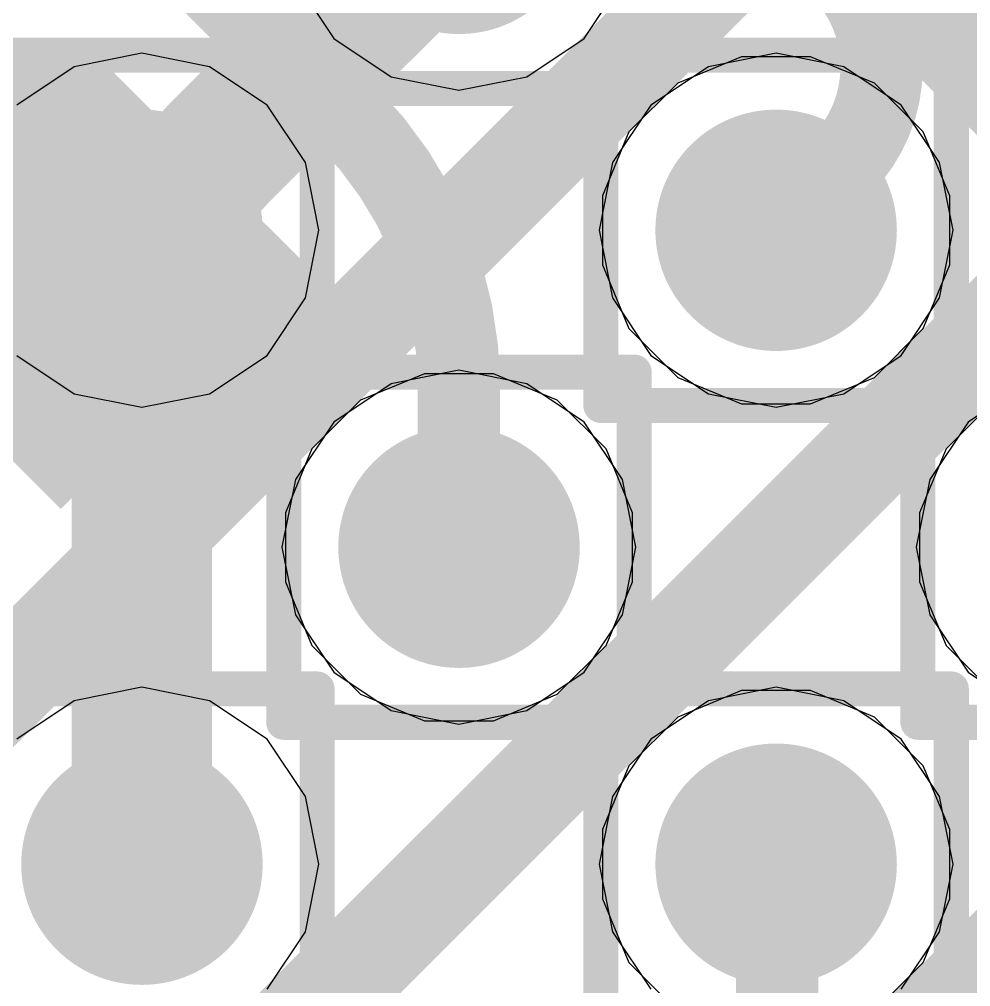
# Model space of a CAD drawing. Header units: inches. Extents: x -6 to 284, y -12 to 154.
# Drawn here: x 58.826 to 60.205, y 10.396 to 11.799 of the extents above; entities that cross this region are included whole.
import ezdxf

# ---------------------------------------------------------------- set-up
doc = ezdxf.new("R2010")
doc.units = ezdxf.units.IN
for name, color, linetype in [('Bottom Layer', 5, 'Continuous'), ('Bottom Overlay', 54, 'Continuous'), ('Bottom Paste', 16, 'Continuous'), ('Bottom Solder', 6, 'Continuous'), ('Drill Drawing', 1, 'Continuous'), ('GND-1', 16, 'Continuous'), ('GND-2', 90, 'Continuous'), ('GND-3', 216, 'Continuous'), ('GND-4', 54, 'Continuous'), ('PWR-1', 156, 'Continuous'), ('PWR-2', 130, 'Continuous'), ('Signal L1', 76, 'Continuous'), ('Signal L2', 6, 'Continuous'), ('Top Layer', 1, 'Continuous'), ('Top Paste', 8, 'Continuous'), ('Top Solder', 216, 'Continuous'), ('Via Holes', 16, 'Continuous')]:
    doc.layers.add(name, color=color, linetype=linetype)

# ---------------------------------------------------------------- blocks, each defined once
blk = doc.blocks.new('BGA_565_15_5_14_4__132')
at = {"layer": 'Top Layer'}
h = blk.add_hatch(color=1, dxfattribs=at)
edge = h.paths.add_edge_path()
edge.add_arc((-5.525, 2.275), 0.125, 0, 360)
h = blk.add_hatch(color=1, dxfattribs=at)
edge = h.paths.add_edge_path()
edge.add_arc((-6.175, 1.625), 0.125, 0, 360)
h = blk.add_hatch(color=1, dxfattribs=at)
edge = h.paths.add_edge_path()
edge.add_arc((-5.525, 1.625), 0.125, 0, 360)
h = blk.add_hatch(color=1, dxfattribs=at)
edge = h.paths.add_edge_path()
edge.add_arc((-4.875, 1.625), 0.125, 0, 360)
h = blk.add_hatch(color=1, dxfattribs=at)
edge = h.paths.add_edge_path()
edge.add_arc((-5.525, 0.975), 0.125, 0, 360)
at = {"layer": 'Top Paste'}
h = blk.add_hatch(color=8, dxfattribs=at)
edge = h.paths.add_edge_path()
edge.add_arc((-5.525, 2.275), 0.125, 0, 360)
h = blk.add_hatch(color=8, dxfattribs=at)
edge = h.paths.add_edge_path()
edge.add_arc((-6.175, 1.625), 0.125, 0, 360)
h = blk.add_hatch(color=8, dxfattribs=at)
edge = h.paths.add_edge_path()
edge.add_arc((-5.525, 1.625), 0.125, 0, 360)
h = blk.add_hatch(color=8, dxfattribs=at)
edge = h.paths.add_edge_path()
edge.add_arc((-4.875, 1.625), 0.125, 0, 360)
h = blk.add_hatch(color=8, dxfattribs=at)
edge = h.paths.add_edge_path()
edge.add_arc((-5.525, 0.975), 0.125, 0, 360)
at = {"layer": 'Top Solder'}
h = blk.add_hatch(color=216, dxfattribs=at)
edge = h.paths.add_edge_path()
edge.add_arc((-5.525, 2.275), 0.175, 0, 360)
h = blk.add_hatch(color=216, dxfattribs=at)
edge = h.paths.add_edge_path()
edge.add_arc((-6.175, 1.625), 0.175, 0, 360)
h = blk.add_hatch(color=216, dxfattribs=at)
edge = h.paths.add_edge_path()
edge.add_arc((-5.525, 1.625), 0.175, 0, 360)
h = blk.add_hatch(color=216, dxfattribs=at)
edge = h.paths.add_edge_path()
edge.add_arc((-4.875, 1.625), 0.175, 0, 360)
h = blk.add_hatch(color=216, dxfattribs=at)
edge = h.paths.add_edge_path()
edge.add_arc((-6.175, 0.975), 0.175, 0, 360)
h = blk.add_hatch(color=216, dxfattribs=at)
edge = h.paths.add_edge_path()
edge.add_arc((-5.525, 0.975), 0.175, 0, 360)
blk = doc.blocks.new('CAP_0201_B_372')
at = {"layer": 'Bottom Layer'}
for points in [[(-0.45, 0.15), (-0.15, 0.15), (-0.15, -0.15), (-0.45, -0.15)], [(0.15, 0.15), (0.45, 0.15), (0.45, -0.15), (0.15, -0.15)]]:
    blk.add_hatch(color=5, dxfattribs=at).paths.add_polyline_path(points)
at = {"layer": 'Bottom Paste'}
for points in [[(-0.45, 0.15), (-0.15, 0.15), (-0.15, -0.15), (-0.45, -0.15)], [(0.15, 0.15), (0.45, 0.15), (0.45, -0.15), (0.15, -0.15)]]:
    blk.add_hatch(color=16, dxfattribs=at).paths.add_polyline_path(points)
at = {"layer": 'Bottom Solder'}
for points in [[(-0.505, 0.205), (-0.095, 0.205), (-0.095, -0.205), (-0.505, -0.205)], [(0.095, 0.205), (0.505, 0.205), (0.505, -0.205), (0.095, -0.205)]]:
    blk.add_hatch(color=6, dxfattribs=at).paths.add_polyline_path(points)
at = {"layer": 'Bottom Overlay'}
for points in [[(-0.5334, 0.2286, 0.127, 0.127, 0), (-0.2032, 0.2286, 0.127, 0.127, 0)], [(-0.5334, -0.2286, 0.127, 0.127, 0), (-0.5334, 0.2286, 0.127, 0.127, 0)], [(0.2032, 0.2286, 0.127, 0.127, 0), (0.5334, 0.2286, 0.127, 0.127, 0)], [(0.5334, -0.2286, 0.127, 0.127, 0), (0.5334, 0.2286, 0.127, 0.127, 0)], [(-0.5334, -0.2286, 0.127, 0.127, 0), (-0.2032, -0.2286, 0.127, 0.127, 0)], [(0.2032, -0.2286, 0.127, 0.127, 0), (0.5334, -0.2286, 0.127, 0.127, 0)]]:
    blk.add_lwpolyline(points, format="xyseb", dxfattribs=at)
for points in [[(-0.5651, 0.2286, 0.0635, 0.0635, 1), (-0.5016, 0.2286, 0.0635, 0.0635, 1)], [(-0.5651, 0.2286, 0.0635, 0.0635, 1), (-0.5016, 0.2286, 0.0635, 0.0635, 1)], [(-0.2349, 0.2286, 0.0635, 0.0635, 1), (-0.1714, 0.2286, 0.0635, 0.0635, 1)], [(0.1714, 0.2286, 0.0635, 0.0635, 1), (0.2349, 0.2286, 0.0635, 0.0635, 1)], [(0.5016, 0.2286, 0.0635, 0.0635, 1), (0.5651, 0.2286, 0.0635, 0.0635, 1)], [(0.5016, 0.2286, 0.0635, 0.0635, 1), (0.5651, 0.2286, 0.0635, 0.0635, 1)], [(-0.5651, -0.2286, 0.0635, 0.0635, 1), (-0.5016, -0.2286, 0.0635, 0.0635, 1)], [(-0.5651, -0.2286, 0.0635, 0.0635, 1), (-0.5016, -0.2286, 0.0635, 0.0635, 1)], [(-0.2349, -0.2286, 0.0635, 0.0635, 1), (-0.1714, -0.2286, 0.0635, 0.0635, 1)], [(0.1714, -0.2286, 0.0635, 0.0635, 1), (0.2349, -0.2286, 0.0635, 0.0635, 1)], [(0.5016, -0.2286, 0.0635, 0.0635, 1), (0.5651, -0.2286, 0.0635, 0.0635, 1)], [(0.5016, -0.2286, 0.0635, 0.0635, 1), (0.5651, -0.2286, 0.0635, 0.0635, 1)]]:
    blk.add_lwpolyline(points, format="xyseb", close=True, dxfattribs=at)
blk = doc.blocks.new('CAP_0201_B_382')
at = {"layer": 'Bottom Layer'}
for points in [[(-0.45, 0.15), (-0.15, 0.15), (-0.15, -0.15), (-0.45, -0.15)], [(0.15, 0.15), (0.45, 0.15), (0.45, -0.15), (0.15, -0.15)]]:
    blk.add_hatch(color=5, dxfattribs=at).paths.add_polyline_path(points)
at = {"layer": 'Bottom Paste'}
for points in [[(-0.45, 0.15), (-0.15, 0.15), (-0.15, -0.15), (-0.45, -0.15)], [(0.15, 0.15), (0.45, 0.15), (0.45, -0.15), (0.15, -0.15)]]:
    blk.add_hatch(color=16, dxfattribs=at).paths.add_polyline_path(points)
at = {"layer": 'Bottom Solder'}
for points in [[(-0.505, 0.205), (-0.095, 0.205), (-0.095, -0.205), (-0.505, -0.205)], [(0.095, 0.205), (0.505, 0.205), (0.505, -0.205), (0.095, -0.205)]]:
    blk.add_hatch(color=6, dxfattribs=at).paths.add_polyline_path(points)
at = {"layer": 'Bottom Overlay'}
for points in [[(-0.2032, 0.2286, 0.127, 0.127, 0), (-0.5334, 0.2286, 0.127, 0.127, 0)], [(-0.5334, -0.2286, 0.127, 0.127, 0), (-0.5334, 0.2286, 0.127, 0.127, 0)], [(0.5334, 0.2286, 0.127, 0.127, 0), (0.2032, 0.2286, 0.127, 0.127, 0)], [(0.5334, -0.2286, 0.127, 0.127, 0), (0.5334, 0.2286, 0.127, 0.127, 0)], [(-0.2032, -0.2286, 0.127, 0.127, 0), (-0.5334, -0.2286, 0.127, 0.127, 0)], [(0.5334, -0.2286, 0.127, 0.127, 0), (0.2032, -0.2286, 0.127, 0.127, 0)]]:
    blk.add_lwpolyline(points, format="xyseb", dxfattribs=at)
for points in [[(-0.5651, 0.2286, 0.0635, 0.0635, 1), (-0.5016, 0.2286, 0.0635, 0.0635, 1)], [(-0.5651, 0.2286, 0.0635, 0.0635, 1), (-0.5016, 0.2286, 0.0635, 0.0635, 1)], [(-0.2349, 0.2286, 0.0635, 0.0635, 1), (-0.1714, 0.2286, 0.0635, 0.0635, 1)], [(0.1714, 0.2286, 0.0635, 0.0635, 1), (0.2349, 0.2286, 0.0635, 0.0635, 1)], [(0.5016, 0.2286, 0.0635, 0.0635, 1), (0.5651, 0.2286, 0.0635, 0.0635, 1)], [(0.5016, 0.2286, 0.0635, 0.0635, 1), (0.5651, 0.2286, 0.0635, 0.0635, 1)], [(-0.5651, -0.2286, 0.0635, 0.0635, 1), (-0.5016, -0.2286, 0.0635, 0.0635, 1)], [(-0.5651, -0.2286, 0.0635, 0.0635, 1), (-0.5016, -0.2286, 0.0635, 0.0635, 1)], [(-0.2349, -0.2286, 0.0635, 0.0635, 1), (-0.1714, -0.2286, 0.0635, 0.0635, 1)], [(0.1714, -0.2286, 0.0635, 0.0635, 1), (0.2349, -0.2286, 0.0635, 0.0635, 1)], [(0.5016, -0.2286, 0.0635, 0.0635, 1), (0.5651, -0.2286, 0.0635, 0.0635, 1)], [(0.5016, -0.2286, 0.0635, 0.0635, 1), (0.5651, -0.2286, 0.0635, 0.0635, 1)]]:
    blk.add_lwpolyline(points, format="xyseb", close=True, dxfattribs=at)

msp = doc.modelspace()

# ---------------------------------------------------------------- hatches: boundary and pattern name
at = {"layer": 'Bottom Layer'}
h = msp.add_hatch(color=5, dxfattribs=at)
edge = h.paths.add_edge_path()
edge.add_arc((59.004, 11.4933), 0.15, 0, 360)
h = msp.add_hatch(color=5, dxfattribs=at)
edge = h.paths.add_edge_path()
edge.add_arc((59.9233, 11.4933), 0.15, 0, 360)
h = msp.add_hatch(color=5, dxfattribs=at)
edge = h.paths.add_edge_path()
edge.add_arc((59.4636, 11.0337), 0.15, 0, 360)
h = msp.add_hatch(color=5, dxfattribs=at)
edge = h.paths.add_edge_path()
edge.add_arc((59.004, 10.5741), 0.15, 0, 360)
h = msp.add_hatch(color=5, dxfattribs=at)
edge = h.paths.add_edge_path()
edge.add_arc((59.9233, 10.5741), 0.15, 0, 360)
at = {"layer": 'GND-1'}
h = msp.add_hatch(color=16, dxfattribs=at)
edge = h.paths.add_edge_path()
edge.add_arc((59.004, 11.4933), 0.15, 0, 360)
h = msp.add_hatch(color=16, dxfattribs=at)
edge = h.paths.add_edge_path()
edge.add_arc((59.9233, 11.4933), 0.15, 0, 360)
h = msp.add_hatch(color=16, dxfattribs=at)
edge = h.paths.add_edge_path()
edge.add_arc((59.4636, 11.0337), 0.15, 0, 360)
h = msp.add_hatch(color=16, dxfattribs=at)
edge = h.paths.add_edge_path()
edge.add_arc((59.004, 10.5741), 0.15, 0, 360)
h = msp.add_hatch(color=16, dxfattribs=at)
edge = h.paths.add_edge_path()
edge.add_arc((59.9233, 10.5741), 0.15, 0, 360)
at = {"layer": 'GND-2'}
h = msp.add_hatch(color=90, dxfattribs=at)
edge = h.paths.add_edge_path()
edge.add_arc((59.004, 11.4933), 0.15, 0, 360)
h = msp.add_hatch(color=90, dxfattribs=at)
edge = h.paths.add_edge_path()
edge.add_arc((59.9233, 11.4933), 0.15, 0, 360)
h = msp.add_hatch(color=90, dxfattribs=at)
edge = h.paths.add_edge_path()
edge.add_arc((59.4636, 11.0337), 0.15, 0, 360)
h = msp.add_hatch(color=90, dxfattribs=at)
edge = h.paths.add_edge_path()
edge.add_arc((59.004, 10.5741), 0.15, 0, 360)
h = msp.add_hatch(color=90, dxfattribs=at)
edge = h.paths.add_edge_path()
edge.add_arc((59.9233, 10.5741), 0.15, 0, 360)
at = {"layer": 'GND-3'}
h = msp.add_hatch(color=216, dxfattribs=at)
edge = h.paths.add_edge_path()
edge.add_arc((59.004, 11.4933), 0.15, 0, 360)
h = msp.add_hatch(color=216, dxfattribs=at)
edge = h.paths.add_edge_path()
edge.add_arc((59.9233, 11.4933), 0.15, 0, 360)
h = msp.add_hatch(color=216, dxfattribs=at)
edge = h.paths.add_edge_path()
edge.add_arc((59.4636, 11.0337), 0.15, 0, 360)
h = msp.add_hatch(color=216, dxfattribs=at)
edge = h.paths.add_edge_path()
edge.add_arc((59.004, 10.5741), 0.15, 0, 360)
h = msp.add_hatch(color=216, dxfattribs=at)
edge = h.paths.add_edge_path()
edge.add_arc((59.9233, 10.5741), 0.15, 0, 360)
at = {"layer": 'GND-4'}
h = msp.add_hatch(color=54, dxfattribs=at)
edge = h.paths.add_edge_path()
edge.add_arc((59.004, 11.4933), 0.15, 0, 360)
h = msp.add_hatch(color=54, dxfattribs=at)
edge = h.paths.add_edge_path()
edge.add_arc((59.9233, 11.4933), 0.15, 0, 360)
h = msp.add_hatch(color=54, dxfattribs=at)
edge = h.paths.add_edge_path()
edge.add_arc((59.4636, 11.0337), 0.15, 0, 360)
h = msp.add_hatch(color=54, dxfattribs=at)
edge = h.paths.add_edge_path()
edge.add_arc((59.004, 10.5741), 0.15, 0, 360)
h = msp.add_hatch(color=54, dxfattribs=at)
edge = h.paths.add_edge_path()
edge.add_arc((59.9233, 10.5741), 0.15, 0, 360)
at = {"layer": 'PWR-1'}
h = msp.add_hatch(color=156, dxfattribs=at)
edge = h.paths.add_edge_path()
edge.add_arc((59.004, 11.4933), 0.15, 0, 360)
h = msp.add_hatch(color=156, dxfattribs=at)
edge = h.paths.add_edge_path()
edge.add_arc((59.9233, 11.4933), 0.15, 0, 360)
h = msp.add_hatch(color=156, dxfattribs=at)
edge = h.paths.add_edge_path()
edge.add_arc((59.4636, 11.0337), 0.15, 0, 360)
h = msp.add_hatch(color=156, dxfattribs=at)
edge = h.paths.add_edge_path()
edge.add_arc((59.004, 10.5741), 0.15, 0, 360)
h = msp.add_hatch(color=156, dxfattribs=at)
edge = h.paths.add_edge_path()
edge.add_arc((59.9233, 10.5741), 0.15, 0, 360)
at = {"layer": 'PWR-2'}
h = msp.add_hatch(color=130, dxfattribs=at)
edge = h.paths.add_edge_path()
edge.add_arc((59.004, 11.4933), 0.15, 0, 360)
h = msp.add_hatch(color=130, dxfattribs=at)
edge = h.paths.add_edge_path()
edge.add_arc((59.9233, 11.4933), 0.15, 0, 360)
h = msp.add_hatch(color=130, dxfattribs=at)
edge = h.paths.add_edge_path()
edge.add_arc((59.4636, 11.0337), 0.15, 0, 360)
h = msp.add_hatch(color=130, dxfattribs=at)
edge = h.paths.add_edge_path()
edge.add_arc((59.004, 10.5741), 0.15, 0, 360)
h = msp.add_hatch(color=130, dxfattribs=at)
edge = h.paths.add_edge_path()
edge.add_arc((59.9233, 10.5741), 0.15, 0, 360)
at = {"layer": 'Signal L1'}
h = msp.add_hatch(color=76, dxfattribs=at)
edge = h.paths.add_edge_path()
edge.add_arc((59.004, 11.4933), 0.15, 0, 360)
h = msp.add_hatch(color=76, dxfattribs=at)
edge = h.paths.add_edge_path()
edge.add_arc((59.9233, 11.4933), 0.15, 0, 360)
h = msp.add_hatch(color=76, dxfattribs=at)
edge = h.paths.add_edge_path()
edge.add_arc((59.4636, 11.0337), 0.15, 0, 360)
h = msp.add_hatch(color=76, dxfattribs=at)
edge = h.paths.add_edge_path()
edge.add_arc((59.004, 10.5741), 0.15, 0, 360)
h = msp.add_hatch(color=76, dxfattribs=at)
edge = h.paths.add_edge_path()
edge.add_arc((59.9233, 10.5741), 0.15, 0, 360)
at = {"layer": 'Signal L2'}
h = msp.add_hatch(color=6, dxfattribs=at)
edge = h.paths.add_edge_path()
edge.add_arc((59.004, 11.4933), 0.15, 0, 360)
h = msp.add_hatch(color=6, dxfattribs=at)
edge = h.paths.add_edge_path()
edge.add_arc((59.9233, 11.4933), 0.15, 0, 360)
h = msp.add_hatch(color=6, dxfattribs=at)
edge = h.paths.add_edge_path()
edge.add_arc((59.4636, 11.0337), 0.15, 0, 360)
h = msp.add_hatch(color=6, dxfattribs=at)
edge = h.paths.add_edge_path()
edge.add_arc((59.004, 10.5741), 0.15, 0, 360)
h = msp.add_hatch(color=6, dxfattribs=at)
edge = h.paths.add_edge_path()
edge.add_arc((59.9233, 10.5741), 0.15, 0, 360)
at = {"layer": 'Top Layer'}
h = msp.add_hatch(color=1, dxfattribs=at)
edge = h.paths.add_edge_path()
edge.add_arc((59.004, 11.4933), 0.15, 0, 360)
h = msp.add_hatch(color=1, dxfattribs=at)
edge = h.paths.add_edge_path()
edge.add_arc((59.9233, 11.4933), 0.15, 0, 360)
h = msp.add_hatch(color=1, dxfattribs=at)
edge = h.paths.add_edge_path()
edge.add_arc((59.4636, 11.0337), 0.15, 0, 360)
h = msp.add_hatch(color=1, dxfattribs=at)
edge = h.paths.add_edge_path()
edge.add_arc((59.004, 10.5741), 0.15, 0, 360)
h = msp.add_hatch(color=1, dxfattribs=at)
edge = h.paths.add_edge_path()
edge.add_arc((59.9233, 10.5741), 0.15, 0, 360)
at = {"layer": 'Via Holes'}
h = msp.add_hatch(color=7, dxfattribs=at)
edge = h.paths.add_edge_path()
edge.add_arc((59.004, 11.4933), 0.075, 0, 360)
h = msp.add_hatch(color=7, dxfattribs=at)
edge = h.paths.add_edge_path()
edge.add_arc((59.9233, 11.4933), 0.075, 0, 360)
h = msp.add_hatch(color=7, dxfattribs=at)
edge = h.paths.add_edge_path()
edge.add_arc((59.4636, 11.0337), 0.075, 0, 360)
h = msp.add_hatch(color=7, dxfattribs=at)
edge = h.paths.add_edge_path()
edge.add_arc((59.004, 10.5741), 0.075, 0, 360)
h = msp.add_hatch(color=7, dxfattribs=at)
edge = h.paths.add_edge_path()
edge.add_arc((59.9233, 10.5741), 0.075, 0, 360)

# ---------------------------------------------------------------- linework, layer by layer
at = {"layer": 'Bottom Layer'}
for points in [[(57.9291, 9.9577, 0.1448, 0.1448, 0), (59.8922, 11.9208, 0.1448, 0.1448, 0)], [(59.1156, 10.2263, 0.1448, 0.1448, 0), (60.3101, 11.4207, 0.1448, 0.1448, 0)], [(60.0474, 10.2677, 0.1041, 0.1041, 0), (60.744, 10.9644, 0.1041, 0.1041, 0)]]:
    msp.add_lwpolyline(points, format="xyseb", dxfattribs=at)
at = {"layer": 'Drill Drawing'}
for points in [[(59.2096, 11.6989, 0.0508, 0.0508, 0), (59.2096, 12.2069, 0.0508, 0.0508, 0)], [(59.7176, 11.6989, 0.0508, 0.0508, 0), (59.7176, 12.2069, 0.0508, 0.0508, 0)], [(58.75, 11.7473, 0.0508, 0.0508, 0), (59.258, 11.7473, 0.0508, 0.0508, 0)], [(59.258, 11.2393, 0.0508, 0.0508, 0), (59.258, 11.7473, 0.0508, 0.0508, 0)], [(59.6693, 11.7473, 0.0508, 0.0508, 0), (60.1773, 11.7473, 0.0508, 0.0508, 0)], [(59.6693, 11.2393, 0.0508, 0.0508, 0), (59.6693, 11.7473, 0.0508, 0.0508, 0)], [(60.1773, 11.2393, 0.0508, 0.0508, 0), (60.1773, 11.7473, 0.0508, 0.0508, 0)], [(59.2096, 11.6989, 0.0508, 0.0508, 0), (59.7176, 11.6989, 0.0508, 0.0508, 0)], [(59.2096, 11.2877, 0.0508, 0.0508, 0), (59.7176, 11.2877, 0.0508, 0.0508, 0)], [(59.2096, 10.7797, 0.0508, 0.0508, 0), (59.2096, 11.2877, 0.0508, 0.0508, 0)], [(59.7176, 10.7797, 0.0508, 0.0508, 0), (59.7176, 11.2877, 0.0508, 0.0508, 0)], [(60.1289, 11.2877, 0.0508, 0.0508, 0), (60.6369, 11.2877, 0.0508, 0.0508, 0)], [(60.1289, 10.7797, 0.0508, 0.0508, 0), (60.1289, 11.2877, 0.0508, 0.0508, 0)], [(58.75, 11.2393, 0.0508, 0.0508, 0), (59.258, 11.2393, 0.0508, 0.0508, 0)], [(59.6693, 11.2393, 0.0508, 0.0508, 0), (60.1773, 11.2393, 0.0508, 0.0508, 0)], [(58.75, 10.8281, 0.0508, 0.0508, 0), (59.258, 10.8281, 0.0508, 0.0508, 0)], [(59.258, 10.3201, 0.0508, 0.0508, 0), (59.258, 10.8281, 0.0508, 0.0508, 0)], [(59.6693, 10.8281, 0.0508, 0.0508, 0), (60.1773, 10.8281, 0.0508, 0.0508, 0)], [(59.6693, 10.3201, 0.0508, 0.0508, 0), (59.6693, 10.8281, 0.0508, 0.0508, 0)], [(60.1773, 10.3201, 0.0508, 0.0508, 0), (60.1773, 10.8281, 0.0508, 0.0508, 0)], [(59.2096, 10.7797, 0.0508, 0.0508, 0), (59.7176, 10.7797, 0.0508, 0.0508, 0)], [(60.1289, 10.7797, 0.0508, 0.0508, 0), (60.6369, 10.7797, 0.0508, 0.0508, 0)]]:
    msp.add_lwpolyline(points, format="xyseb", dxfattribs=at)
for points in [[(59.2453, 11.7473, 0.0254, 0.0254, 1), (59.2707, 11.7473, 0.0254, 0.0254, 1)], [(59.2453, 11.7473, 0.0254, 0.0254, 1), (59.2707, 11.7473, 0.0254, 0.0254, 1)], [(59.6566, 11.7473, 0.0254, 0.0254, 1), (59.682, 11.7473, 0.0254, 0.0254, 1)], [(59.6566, 11.7473, 0.0254, 0.0254, 1), (59.682, 11.7473, 0.0254, 0.0254, 1)], [(60.1646, 11.7473, 0.0254, 0.0254, 1), (60.19, 11.7473, 0.0254, 0.0254, 1)], [(60.1646, 11.7473, 0.0254, 0.0254, 1), (60.19, 11.7473, 0.0254, 0.0254, 1)], [(59.1969, 11.6989, 0.0254, 0.0254, 1), (59.2223, 11.6989, 0.0254, 0.0254, 1)], [(59.1969, 11.6989, 0.0254, 0.0254, 1), (59.2223, 11.6989, 0.0254, 0.0254, 1)], [(59.7049, 11.6989, 0.0254, 0.0254, 1), (59.7303, 11.6989, 0.0254, 0.0254, 1)], [(59.7049, 11.6989, 0.0254, 0.0254, 1), (59.7303, 11.6989, 0.0254, 0.0254, 1)], [(59.1969, 11.2877, 0.0254, 0.0254, 1), (59.2223, 11.2877, 0.0254, 0.0254, 1)], [(59.1969, 11.2877, 0.0254, 0.0254, 1), (59.2223, 11.2877, 0.0254, 0.0254, 1)], [(59.7049, 11.2877, 0.0254, 0.0254, 1), (59.7303, 11.2877, 0.0254, 0.0254, 1)], [(59.7049, 11.2877, 0.0254, 0.0254, 1), (59.7303, 11.2877, 0.0254, 0.0254, 1)], [(60.1162, 11.2877, 0.0254, 0.0254, 1), (60.1416, 11.2877, 0.0254, 0.0254, 1)], [(60.1162, 11.2877, 0.0254, 0.0254, 1), (60.1416, 11.2877, 0.0254, 0.0254, 1)], [(59.2453, 11.2393, 0.0254, 0.0254, 1), (59.2707, 11.2393, 0.0254, 0.0254, 1)], [(59.2453, 11.2393, 0.0254, 0.0254, 1), (59.2707, 11.2393, 0.0254, 0.0254, 1)], [(59.6566, 11.2393, 0.0254, 0.0254, 1), (59.682, 11.2393, 0.0254, 0.0254, 1)], [(59.6566, 11.2393, 0.0254, 0.0254, 1), (59.682, 11.2393, 0.0254, 0.0254, 1)], [(60.1646, 11.2393, 0.0254, 0.0254, 1), (60.19, 11.2393, 0.0254, 0.0254, 1)], [(60.1646, 11.2393, 0.0254, 0.0254, 1), (60.19, 11.2393, 0.0254, 0.0254, 1)], [(59.2453, 10.8281, 0.0254, 0.0254, 1), (59.2707, 10.8281, 0.0254, 0.0254, 1)], [(59.2453, 10.8281, 0.0254, 0.0254, 1), (59.2707, 10.8281, 0.0254, 0.0254, 1)], [(59.6566, 10.8281, 0.0254, 0.0254, 1), (59.682, 10.8281, 0.0254, 0.0254, 1)], [(59.6566, 10.8281, 0.0254, 0.0254, 1), (59.682, 10.8281, 0.0254, 0.0254, 1)], [(60.1646, 10.8281, 0.0254, 0.0254, 1), (60.19, 10.8281, 0.0254, 0.0254, 1)], [(60.1646, 10.8281, 0.0254, 0.0254, 1), (60.19, 10.8281, 0.0254, 0.0254, 1)], [(59.1969, 10.7797, 0.0254, 0.0254, 1), (59.2223, 10.7797, 0.0254, 0.0254, 1)], [(59.1969, 10.7797, 0.0254, 0.0254, 1), (59.2223, 10.7797, 0.0254, 0.0254, 1)], [(59.7049, 10.7797, 0.0254, 0.0254, 1), (59.7303, 10.7797, 0.0254, 0.0254, 1)], [(59.7049, 10.7797, 0.0254, 0.0254, 1), (59.7303, 10.7797, 0.0254, 0.0254, 1)], [(60.1162, 10.7797, 0.0254, 0.0254, 1), (60.1416, 10.7797, 0.0254, 0.0254, 1)], [(60.1162, 10.7797, 0.0254, 0.0254, 1), (60.1416, 10.7797, 0.0254, 0.0254, 1)]]:
    msp.add_lwpolyline(points, format="xyseb", close=True, dxfattribs=at)
at = {"layer": 'GND-1'}
for p, q in [((59.8732, 11.7449), (59.7807, 11.7066)), ((59.9733, 11.7449), (59.8732, 11.7449)), ((60.0658, 11.7066), (59.9733, 11.7449)), ((59.7807, 11.7066), (59.71, 11.6358)), ((60.1366, 11.6358), (60.0658, 11.7066)), ((59.71, 11.6358), (59.6717, 11.5434)), ((60.1749, 11.5434), (60.1366, 11.6358)), ((59.6717, 11.5434), (59.6717, 11.4433)), ((60.1749, 11.4433), (60.1749, 11.5434)), ((59.6717, 11.4433), (59.71, 11.3508)), ((60.1366, 11.3508), (60.1749, 11.4433)), ((59.71, 11.3508), (59.7807, 11.28)), ((60.0658, 11.28), (60.1366, 11.3508)), ((59.4136, 11.2853), (59.3211, 11.247)), ((59.5137, 11.2853), (59.4136, 11.2853)), ((59.6062, 11.247), (59.5137, 11.2853)), ((59.7807, 11.28), (59.8732, 11.2417)), ((59.9733, 11.2417), (60.0658, 11.28)), ((59.3211, 11.247), (59.2503, 11.1762)), ((59.6769, 11.1762), (59.6062, 11.247)), ((59.8732, 11.2417), (59.9733, 11.2417)), ((60.2404, 11.247), (60.1696, 11.1762)), ((59.2503, 11.1762), (59.212, 11.0837)), ((59.7152, 11.0837), (59.6769, 11.1762)), ((60.1696, 11.1762), (60.1313, 11.0837)), ((59.212, 11.0837), (59.212, 10.9837)), ((59.7152, 10.9837), (59.7152, 11.0837)), ((60.1313, 11.0837), (60.1313, 10.9837)), ((59.212, 10.9837), (59.2503, 10.8912)), ((59.6769, 10.8912), (59.7152, 10.9837)), ((60.1313, 10.9837), (60.1696, 10.8912)), ((59.2503, 10.8912), (59.3211, 10.8204)), ((59.6062, 10.8204), (59.6769, 10.8912)), ((60.1696, 10.8912), (60.2404, 10.8204)), ((59.3211, 10.8204), (59.4136, 10.7821)), ((59.5137, 10.7821), (59.6062, 10.8204)), ((59.8732, 10.8257), (59.7807, 10.7874)), ((59.9733, 10.8257), (59.8732, 10.8257)), ((60.0658, 10.7874), (59.9733, 10.8257)), ((59.7807, 10.7874), (59.71, 10.7166)), ((60.1366, 10.7166), (60.0658, 10.7874)), ((59.4136, 10.7821), (59.5137, 10.7821)), ((59.71, 10.7166), (59.6717, 10.6241)), ((60.1749, 10.6241), (60.1366, 10.7166)), ((59.6717, 10.6241), (59.6717, 10.524)), ((60.1749, 10.524), (60.1749, 10.6241)), ((59.6717, 10.524), (59.71, 10.4316)), ((60.1366, 10.4316), (60.1749, 10.524)), ((59.71, 10.4316), (59.7807, 10.3608)), ((60.0658, 10.3608), (60.1366, 10.4316))]:
    msp.add_line(p, q, dxfattribs=at)
at = {"layer": 'GND-2'}
for p, q in [((59.8732, 11.7449), (59.7807, 11.7066)), ((59.9733, 11.7449), (59.8732, 11.7449)), ((60.0658, 11.7066), (59.9733, 11.7449)), ((59.7807, 11.7066), (59.71, 11.6358)), ((60.1366, 11.6358), (60.0658, 11.7066)), ((59.71, 11.6358), (59.6717, 11.5434)), ((60.1749, 11.5434), (60.1366, 11.6358)), ((59.6717, 11.5434), (59.6717, 11.4433)), ((60.1749, 11.4433), (60.1749, 11.5434)), ((59.6717, 11.4433), (59.71, 11.3508)), ((60.1366, 11.3508), (60.1749, 11.4433)), ((59.71, 11.3508), (59.7807, 11.28)), ((60.0658, 11.28), (60.1366, 11.3508)), ((59.4136, 11.2853), (59.3211, 11.247)), ((59.5137, 11.2853), (59.4136, 11.2853)), ((59.6062, 11.247), (59.5137, 11.2853)), ((59.7807, 11.28), (59.8732, 11.2417)), ((59.9733, 11.2417), (60.0658, 11.28)), ((59.3211, 11.247), (59.2503, 11.1762)), ((59.6769, 11.1762), (59.6062, 11.247)), ((59.8732, 11.2417), (59.9733, 11.2417)), ((60.2404, 11.247), (60.1696, 11.1762)), ((59.2503, 11.1762), (59.212, 11.0837)), ((59.7152, 11.0837), (59.6769, 11.1762)), ((60.1696, 11.1762), (60.1313, 11.0837)), ((59.212, 11.0837), (59.212, 10.9837)), ((59.7152, 10.9837), (59.7152, 11.0837)), ((60.1313, 11.0837), (60.1313, 10.9837)), ((59.212, 10.9837), (59.2503, 10.8912)), ((59.6769, 10.8912), (59.7152, 10.9837)), ((60.1313, 10.9837), (60.1696, 10.8912)), ((59.2503, 10.8912), (59.3211, 10.8204)), ((59.6062, 10.8204), (59.6769, 10.8912)), ((60.1696, 10.8912), (60.2404, 10.8204)), ((59.3211, 10.8204), (59.4136, 10.7821)), ((59.5137, 10.7821), (59.6062, 10.8204)), ((59.8732, 10.8257), (59.7807, 10.7874)), ((59.9733, 10.8257), (59.8732, 10.8257)), ((60.0658, 10.7874), (59.9733, 10.8257)), ((59.7807, 10.7874), (59.71, 10.7166)), ((60.1366, 10.7166), (60.0658, 10.7874)), ((59.4136, 10.7821), (59.5137, 10.7821)), ((59.71, 10.7166), (59.6717, 10.6241)), ((60.1749, 10.6241), (60.1366, 10.7166)), ((59.6717, 10.6241), (59.6717, 10.524)), ((60.1749, 10.524), (60.1749, 10.6241)), ((59.6717, 10.524), (59.71, 10.4316)), ((60.1366, 10.4316), (60.1749, 10.524)), ((59.71, 10.4316), (59.7807, 10.3608)), ((60.0658, 10.3608), (60.1366, 10.4316))]:
    msp.add_line(p, q, dxfattribs=at)
at = {"layer": 'GND-3'}
for p, q in [((59.8732, 11.7449), (59.7807, 11.7066)), ((59.9733, 11.7449), (59.8732, 11.7449)), ((60.0658, 11.7066), (59.9733, 11.7449)), ((59.7807, 11.7066), (59.71, 11.6358)), ((60.1366, 11.6358), (60.0658, 11.7066)), ((59.71, 11.6358), (59.6717, 11.5434)), ((60.1749, 11.5434), (60.1366, 11.6358)), ((59.6717, 11.5434), (59.6717, 11.4433)), ((60.1749, 11.4433), (60.1749, 11.5434)), ((59.6717, 11.4433), (59.71, 11.3508)), ((60.1366, 11.3508), (60.1749, 11.4433)), ((59.71, 11.3508), (59.7807, 11.28)), ((60.0658, 11.28), (60.1366, 11.3508)), ((59.4136, 11.2853), (59.3211, 11.247)), ((59.5137, 11.2853), (59.4136, 11.2853)), ((59.6062, 11.247), (59.5137, 11.2853)), ((59.7807, 11.28), (59.8732, 11.2417)), ((59.9733, 11.2417), (60.0658, 11.28)), ((59.3211, 11.247), (59.2503, 11.1762)), ((59.6769, 11.1762), (59.6062, 11.247)), ((59.8732, 11.2417), (59.9733, 11.2417)), ((60.2404, 11.247), (60.1696, 11.1762)), ((59.2503, 11.1762), (59.212, 11.0837)), ((59.7152, 11.0837), (59.6769, 11.1762)), ((60.1696, 11.1762), (60.1313, 11.0837)), ((59.212, 11.0837), (59.212, 10.9837)), ((59.7152, 10.9837), (59.7152, 11.0837)), ((60.1313, 11.0837), (60.1313, 10.9837)), ((59.212, 10.9837), (59.2503, 10.8912)), ((59.6769, 10.8912), (59.7152, 10.9837)), ((60.1313, 10.9837), (60.1696, 10.8912)), ((59.2503, 10.8912), (59.3211, 10.8204)), ((59.6062, 10.8204), (59.6769, 10.8912)), ((60.1696, 10.8912), (60.2404, 10.8204)), ((59.3211, 10.8204), (59.4136, 10.7821)), ((59.5137, 10.7821), (59.6062, 10.8204)), ((59.8732, 10.8257), (59.7807, 10.7874)), ((59.9733, 10.8257), (59.8732, 10.8257)), ((60.0658, 10.7874), (59.9733, 10.8257)), ((59.7807, 10.7874), (59.71, 10.7166)), ((60.1366, 10.7166), (60.0658, 10.7874)), ((59.4136, 10.7821), (59.5137, 10.7821)), ((59.71, 10.7166), (59.6717, 10.6241)), ((60.1749, 10.6241), (60.1366, 10.7166)), ((59.6717, 10.6241), (59.6717, 10.524)), ((60.1749, 10.524), (60.1749, 10.6241)), ((59.6717, 10.524), (59.71, 10.4316)), ((60.1366, 10.4316), (60.1749, 10.524)), ((59.71, 10.4316), (59.7807, 10.3608)), ((60.0658, 10.3608), (60.1366, 10.4316))]:
    msp.add_line(p, q, dxfattribs=at)
at = {"layer": 'GND-4'}
for p, q in [((59.8732, 11.7449), (59.7807, 11.7066)), ((59.9733, 11.7449), (59.8732, 11.7449)), ((60.0658, 11.7066), (59.9733, 11.7449)), ((59.7807, 11.7066), (59.71, 11.6358)), ((60.1366, 11.6358), (60.0658, 11.7066)), ((59.71, 11.6358), (59.6717, 11.5434)), ((60.1749, 11.5434), (60.1366, 11.6358)), ((59.6717, 11.5434), (59.6717, 11.4433)), ((60.1749, 11.4433), (60.1749, 11.5434)), ((59.6717, 11.4433), (59.71, 11.3508)), ((60.1366, 11.3508), (60.1749, 11.4433)), ((59.71, 11.3508), (59.7807, 11.28)), ((60.0658, 11.28), (60.1366, 11.3508)), ((59.4136, 11.2853), (59.3211, 11.247)), ((59.5137, 11.2853), (59.4136, 11.2853)), ((59.6062, 11.247), (59.5137, 11.2853)), ((59.7807, 11.28), (59.8732, 11.2417)), ((59.9733, 11.2417), (60.0658, 11.28)), ((59.3211, 11.247), (59.2503, 11.1762)), ((59.6769, 11.1762), (59.6062, 11.247)), ((59.8732, 11.2417), (59.9733, 11.2417)), ((60.2404, 11.247), (60.1696, 11.1762)), ((59.2503, 11.1762), (59.212, 11.0837)), ((59.7152, 11.0837), (59.6769, 11.1762)), ((60.1696, 11.1762), (60.1313, 11.0837)), ((59.212, 11.0837), (59.212, 10.9837)), ((59.7152, 10.9837), (59.7152, 11.0837)), ((60.1313, 11.0837), (60.1313, 10.9837)), ((59.212, 10.9837), (59.2503, 10.8912)), ((59.6769, 10.8912), (59.7152, 10.9837)), ((60.1313, 10.9837), (60.1696, 10.8912)), ((59.2503, 10.8912), (59.3211, 10.8204)), ((59.6062, 10.8204), (59.6769, 10.8912)), ((60.1696, 10.8912), (60.2404, 10.8204)), ((59.3211, 10.8204), (59.4136, 10.7821)), ((59.5137, 10.7821), (59.6062, 10.8204)), ((59.8732, 10.8257), (59.7807, 10.7874)), ((59.9733, 10.8257), (59.8732, 10.8257)), ((60.0658, 10.7874), (59.9733, 10.8257)), ((59.7807, 10.7874), (59.71, 10.7166)), ((60.1366, 10.7166), (60.0658, 10.7874)), ((59.4136, 10.7821), (59.5137, 10.7821)), ((59.71, 10.7166), (59.6717, 10.6241)), ((60.1749, 10.6241), (60.1366, 10.7166)), ((59.6717, 10.6241), (59.6717, 10.524)), ((60.1749, 10.524), (60.1749, 10.6241)), ((59.6717, 10.524), (59.71, 10.4316)), ((60.1366, 10.4316), (60.1749, 10.524)), ((59.71, 10.4316), (59.7807, 10.3608)), ((60.0658, 10.3608), (60.1366, 10.4316))]:
    msp.add_line(p, q, dxfattribs=at)
at = {"layer": 'PWR-1'}
for p, q in [((59.2266, 11.8548), (59.2822, 11.7715)), ((59.645, 11.7715), (59.7006, 11.8548)), ((59.2822, 11.7715), (59.3655, 11.7159)), ((59.5618, 11.7159), (59.645, 11.7715)), ((59.004, 11.7499), (58.9058, 11.7303)), ((59.1022, 11.7303), (59.004, 11.7499)), ((59.9233, 11.7499), (59.8251, 11.7303)), ((60.0214, 11.7303), (59.9233, 11.7499)), ((58.9058, 11.7303), (58.8226, 11.6747)), ((59.1854, 11.6747), (59.1022, 11.7303)), ((59.8251, 11.7303), (59.7419, 11.6747)), ((60.1046, 11.6747), (60.0214, 11.7303)), ((59.3655, 11.7159), (59.4636, 11.6964)), ((59.4636, 11.6964), (59.5618, 11.7159)), ((59.241, 11.5915), (59.1854, 11.6747)), ((59.7419, 11.6747), (59.6863, 11.5915)), ((60.1603, 11.5915), (60.1046, 11.6747)), ((59.2605, 11.4933), (59.241, 11.5915)), ((59.6863, 11.5915), (59.6667, 11.4933)), ((60.1798, 11.4933), (60.1603, 11.5915)), ((59.241, 11.3952), (59.2605, 11.4933)), ((59.6667, 11.4933), (59.6863, 11.3952)), ((60.1603, 11.3952), (60.1798, 11.4933)), ((59.1854, 11.3119), (59.241, 11.3952)), ((59.6863, 11.3952), (59.7419, 11.3119)), ((60.1046, 11.3119), (60.1603, 11.3952)), ((58.8226, 11.3119), (58.9058, 11.2563)), ((59.1022, 11.2563), (59.1854, 11.3119)), ((59.7419, 11.3119), (59.8251, 11.2563)), ((60.0214, 11.2563), (60.1046, 11.3119)), ((59.4636, 11.2902), (59.3655, 11.2707)), ((59.5618, 11.2707), (59.4636, 11.2902)), ((59.3655, 11.2707), (59.2822, 11.2151)), ((59.645, 11.2151), (59.5618, 11.2707)), ((60.2847, 11.2707), (60.2015, 11.2151)), ((58.9058, 11.2563), (59.004, 11.2368)), ((59.004, 11.2368), (59.1022, 11.2563)), ((59.8251, 11.2563), (59.9233, 11.2368)), ((59.9233, 11.2368), (60.0214, 11.2563)), ((59.2822, 11.2151), (59.2266, 11.1319)), ((59.7006, 11.1319), (59.645, 11.2151)), ((60.2015, 11.2151), (60.1459, 11.1319)), ((59.2266, 11.1319), (59.2071, 11.0337)), ((59.7202, 11.0337), (59.7006, 11.1319)), ((60.1459, 11.1319), (60.1263, 11.0337)), ((59.2071, 11.0337), (59.2266, 10.9355)), ((59.7006, 10.9355), (59.7202, 11.0337)), ((60.1263, 11.0337), (60.1459, 10.9355)), ((59.2266, 10.9355), (59.2822, 10.8523)), ((59.645, 10.8523), (59.7006, 10.9355)), ((60.1459, 10.9355), (60.2015, 10.8523)), ((59.2822, 10.8523), (59.3655, 10.7967)), ((59.5618, 10.7967), (59.645, 10.8523)), ((60.2015, 10.8523), (60.2847, 10.7967)), ((59.004, 10.8306), (58.9058, 10.8111)), ((59.1022, 10.8111), (59.004, 10.8306)), ((59.9233, 10.8306), (59.8251, 10.8111)), ((60.0214, 10.8111), (59.9233, 10.8306)), ((58.9058, 10.8111), (58.8226, 10.7555)), ((59.1854, 10.7555), (59.1022, 10.8111)), ((59.8251, 10.8111), (59.7419, 10.7555)), ((60.1046, 10.7555), (60.0214, 10.8111)), ((59.3655, 10.7967), (59.4636, 10.7772)), ((59.4636, 10.7772), (59.5618, 10.7967)), ((59.241, 10.6722), (59.1854, 10.7555)), ((59.7419, 10.7555), (59.6863, 10.6722)), ((60.1603, 10.6722), (60.1046, 10.7555)), ((59.2605, 10.5741), (59.241, 10.6722)), ((59.6863, 10.6722), (59.6667, 10.5741)), ((60.1798, 10.5741), (60.1603, 10.6722)), ((59.241, 10.4759), (59.2605, 10.5741)), ((59.6667, 10.5741), (59.6863, 10.4759)), ((60.1603, 10.4759), (60.1798, 10.5741)), ((59.1854, 10.3927), (59.241, 10.4759)), ((59.6863, 10.4759), (59.7419, 10.3927)), ((60.1046, 10.3927), (60.1603, 10.4759))]:
    msp.add_line(p, q, dxfattribs=at)
at = {"layer": 'PWR-2'}
for p, q in [((59.2266, 11.8548), (59.2822, 11.7715)), ((59.645, 11.7715), (59.7006, 11.8548)), ((59.2822, 11.7715), (59.3655, 11.7159)), ((59.5618, 11.7159), (59.645, 11.7715)), ((59.004, 11.7499), (58.9058, 11.7303)), ((59.1022, 11.7303), (59.004, 11.7499)), ((59.9233, 11.7499), (59.8251, 11.7303)), ((60.0214, 11.7303), (59.9233, 11.7499)), ((58.9058, 11.7303), (58.8226, 11.6747)), ((59.1854, 11.6747), (59.1022, 11.7303)), ((59.8251, 11.7303), (59.7419, 11.6747)), ((60.1046, 11.6747), (60.0214, 11.7303)), ((59.3655, 11.7159), (59.4636, 11.6964)), ((59.4636, 11.6964), (59.5618, 11.7159)), ((59.241, 11.5915), (59.1854, 11.6747)), ((59.7419, 11.6747), (59.6863, 11.5915)), ((60.1603, 11.5915), (60.1046, 11.6747)), ((59.2605, 11.4933), (59.241, 11.5915)), ((59.6863, 11.5915), (59.6667, 11.4933)), ((60.1798, 11.4933), (60.1603, 11.5915)), ((59.241, 11.3952), (59.2605, 11.4933)), ((59.6667, 11.4933), (59.6863, 11.3952)), ((60.1603, 11.3952), (60.1798, 11.4933)), ((59.1854, 11.3119), (59.241, 11.3952)), ((59.6863, 11.3952), (59.7419, 11.3119)), ((60.1046, 11.3119), (60.1603, 11.3952)), ((58.8226, 11.3119), (58.9058, 11.2563)), ((59.1022, 11.2563), (59.1854, 11.3119)), ((59.7419, 11.3119), (59.8251, 11.2563)), ((60.0214, 11.2563), (60.1046, 11.3119)), ((59.4636, 11.2902), (59.3655, 11.2707)), ((59.5618, 11.2707), (59.4636, 11.2902)), ((59.3655, 11.2707), (59.2822, 11.2151)), ((59.645, 11.2151), (59.5618, 11.2707)), ((60.2847, 11.2707), (60.2015, 11.2151)), ((58.9058, 11.2563), (59.004, 11.2368)), ((59.004, 11.2368), (59.1022, 11.2563)), ((59.8251, 11.2563), (59.9233, 11.2368)), ((59.9233, 11.2368), (60.0214, 11.2563)), ((59.2822, 11.2151), (59.2266, 11.1319)), ((59.7006, 11.1319), (59.645, 11.2151)), ((60.2015, 11.2151), (60.1459, 11.1319)), ((59.2266, 11.1319), (59.2071, 11.0337)), ((59.7202, 11.0337), (59.7006, 11.1319)), ((60.1459, 11.1319), (60.1263, 11.0337)), ((59.2071, 11.0337), (59.2266, 10.9355)), ((59.7006, 10.9355), (59.7202, 11.0337)), ((60.1263, 11.0337), (60.1459, 10.9355)), ((59.2266, 10.9355), (59.2822, 10.8523)), ((59.645, 10.8523), (59.7006, 10.9355)), ((60.1459, 10.9355), (60.2015, 10.8523)), ((59.2822, 10.8523), (59.3655, 10.7967)), ((59.5618, 10.7967), (59.645, 10.8523)), ((60.2015, 10.8523), (60.2847, 10.7967)), ((59.004, 10.8306), (58.9058, 10.8111)), ((59.1022, 10.8111), (59.004, 10.8306)), ((59.9233, 10.8306), (59.8251, 10.8111)), ((60.0214, 10.8111), (59.9233, 10.8306)), ((58.9058, 10.8111), (58.8226, 10.7555)), ((59.1854, 10.7555), (59.1022, 10.8111)), ((59.8251, 10.8111), (59.7419, 10.7555)), ((60.1046, 10.7555), (60.0214, 10.8111)), ((59.3655, 10.7967), (59.4636, 10.7772)), ((59.4636, 10.7772), (59.5618, 10.7967)), ((59.241, 10.6722), (59.1854, 10.7555)), ((59.7419, 10.7555), (59.6863, 10.6722)), ((60.1603, 10.6722), (60.1046, 10.7555)), ((59.2605, 10.5741), (59.241, 10.6722)), ((59.6863, 10.6722), (59.6667, 10.5741)), ((60.1798, 10.5741), (60.1603, 10.6722)), ((59.241, 10.4759), (59.2605, 10.5741)), ((59.6667, 10.5741), (59.6863, 10.4759)), ((60.1603, 10.4759), (60.1798, 10.5741)), ((59.1854, 10.3927), (59.241, 10.4759)), ((59.6863, 10.4759), (59.7419, 10.3927)), ((60.1046, 10.3927), (60.1603, 10.4759))]:
    msp.add_line(p, q, dxfattribs=at)
at = {"layer": 'Signal L2'}
for points in [[(58.5104, 12.4498, 0.1194, 0.1194, 0), (59.3, 11.6602, 0.1194, 0.1194, 0)], [(60.017, 11.8743, 0.1194, 0.1194, -0.198697), (60.0764, 11.7307, 0.1194, 0.1194, 0)], [(60.0764, 11.7307, 0.1194, 0.1194, -0.198912), (60.0168, 11.5869, 0.1194, 0.1194, 0)], [(59.3, 11.6602, 0.1194, 0.1194, -0.00017), (59.3003, 11.6599, 0.1194, 0.1194, 0)], [(59.3003, 11.6599, 0.1194, 0.1194, -0.198736), (59.4636, 11.2651, 0.1194, 0.1194, 0)], [(59.9487, 11.5187, 0.1194, 0.1194, 0), (60.0168, 11.5869, 0.1194, 0.1194, 0)], [(59.4636, 11.0337, 0.1194, 0.1194, 0), (59.4636, 11.2651, 0.1194, 0.1194, 0)], [(59.9233, 10.5741, 0.1194, 0.1194, 0), (59.9264, 10.2292, 0.1194, 0.1194, 0)]]:
    msp.add_lwpolyline(points, format="xyseb", dxfattribs=at)
for points in [[(60.0465, 11.7307, 0.0597, 0.0597, 1), (60.1062, 11.7307, 0.0597, 0.0597, 1)], [(60.0465, 11.7307, 0.0597, 0.0597, 1), (60.1062, 11.7307, 0.0597, 0.0597, 1)], [(59.2701, 11.6602, 0.0597, 0.0597, 1), (59.3298, 11.6602, 0.0597, 0.0597, 1)], [(59.2701, 11.6602, 0.0597, 0.0597, 1), (59.3298, 11.6602, 0.0597, 0.0597, 1)], [(59.2704, 11.6599, 0.0597, 0.0597, 1), (59.3301, 11.6599, 0.0597, 0.0597, 1)], [(59.2704, 11.6599, 0.0597, 0.0597, 1), (59.3301, 11.6599, 0.0597, 0.0597, 1)], [(59.987, 11.5869, 0.0597, 0.0597, 1), (60.0467, 11.5869, 0.0597, 0.0597, 1)], [(59.987, 11.5869, 0.0597, 0.0597, 1), (60.0467, 11.5869, 0.0597, 0.0597, 1)], [(59.9188, 11.5187, 0.0597, 0.0597, 1), (59.9785, 11.5187, 0.0597, 0.0597, 1)], [(59.4338, 11.2651, 0.0597, 0.0597, 1), (59.4935, 11.2651, 0.0597, 0.0597, 1)], [(59.4338, 11.2651, 0.0597, 0.0597, 1), (59.4935, 11.2651, 0.0597, 0.0597, 1)], [(59.4338, 11.0337, 0.0597, 0.0597, 1), (59.4935, 11.0337, 0.0597, 0.0597, 1)], [(59.8934, 10.5741, 0.0597, 0.0597, 1), (59.9531, 10.5741, 0.0597, 0.0597, 1)]]:
    msp.add_lwpolyline(points, format="xyseb", close=True, dxfattribs=at)
at = {"layer": 'Top Layer'}
for points in [[(59.4608, 12.5288, 0.2032, 0.2032, 0), (60.9083, 11.0812, 0.2032, 0.2032, 0)], [(59.1156, 11.6049, 0.2032, 0.2032, 0), (59.4636, 11.9529, 0.2032, 0.2032, 0)], [(59.033, 11.4813, 0.2032, 0.2032, -0.098491), (59.1156, 11.6049, 0.2032, 0.2032, 0)], [(59.004, 10.5741, 0.2032, 0.2032, 0), (59.004, 11.4813, 0.2032, 0.2032, 0)]]:
    msp.add_lwpolyline(points, format="xyseb", dxfattribs=at)
for points in [[(59.0648, 11.6049, 0.1016, 0.1016, 1), (59.1664, 11.6049, 0.1016, 0.1016, 1)], [(59.0648, 11.6049, 0.1016, 0.1016, 1), (59.1664, 11.6049, 0.1016, 0.1016, 1)], [(58.9532, 11.4813, 0.1016, 0.1016, 1), (59.0548, 11.4813, 0.1016, 0.1016, 1)], [(58.9822, 11.4813, 0.1016, 0.1016, 1), (59.0838, 11.4813, 0.1016, 0.1016, 1)], [(58.9532, 10.5741, 0.1016, 0.1016, 1), (59.0548, 10.5741, 0.1016, 0.1016, 1)]]:
    msp.add_lwpolyline(points, format="xyseb", close=True, dxfattribs=at)

# ---------------------------------------------------------------- block references
for name, p, rotation in [('BGA_565_15_5_14_4__132', (54.4079, 8.2759), 225), ('CAP_0201_B_372', (58.4096, 12.4179), 315), ('CAP_0201_B_382', (58.6744, 11.1668), 225)]:
    msp.add_blockref(name, p, dxfattribs=dict(rotation=rotation))

doc.saveas('drawing.dxf')
